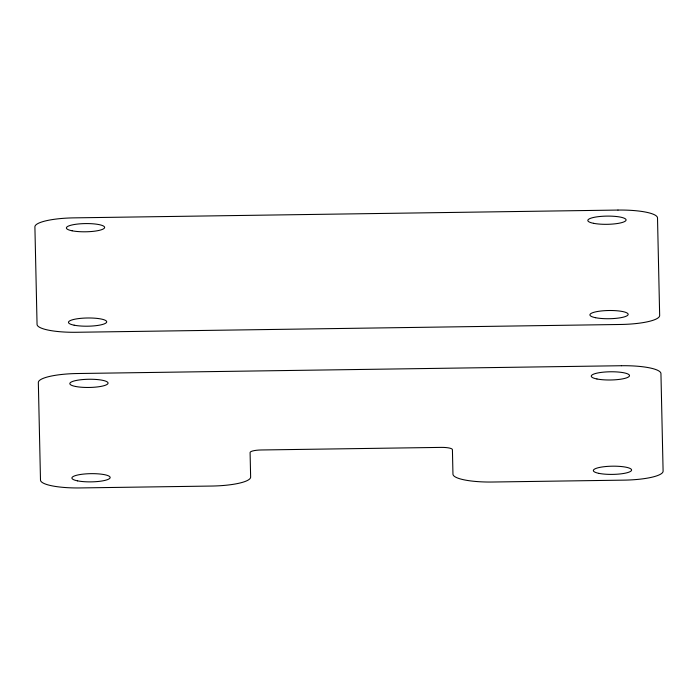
<?xml version="1.0" encoding="UTF-8"?>
<svg xmlns="http://www.w3.org/2000/svg" width="698" height="698" viewBox="0 0 698 698"><rect width="100%" height="100%" fill="white"/><g stroke="black" fill="none" stroke-linecap="round" stroke-linejoin="round"><path stroke-width="1.05" d="M617.974 210.063L74.058 217.863A39.35 8.446 -0.8 0 0 34.9 226.867L37.055 324.387A39.35 8.446 -0.8 0 0 76.579 332.274L620.505 324.474A39.35 8.446 -0.8 0 0 659.662 315.461L657.507 217.942A39.35 8.446 -0.8 0 0 617.974 210.063M621.421 365.726L77.495 373.526A39.35 8.446 -0.8 0 0 38.338 382.539L40.493 480.058A39.35 8.446 -0.8 0 0 80.026 487.937L211.477 486.052A39.35 8.446 -0.8 0 0 250.634 477.039L250.093 452.548A11.238 2.417 -0.8 0 1 261.279 449.974L441.127 447.392A11.238 2.417 -0.8 0 1 452.417 449.643L452.958 474.143A39.35 8.446 -0.8 0 0 492.491 482.021L623.942 480.137A39.35 8.446 -0.8 0 0 663.1 471.133L660.945 373.613A39.35 8.446 -0.8 0 0 621.421 365.726M593.509 223.308A19.108 4.101 -0.8 0 0 625.443 221.013A19.108 4.101 -0.8 0 0 601.929 216.319A19.108 4.101 -0.8 0 0 593.509 223.308M595.595 317.712A19.108 4.101 -0.8 0 0 627.528 315.417A19.108 4.101 -0.8 0 0 604.014 310.723A19.108 4.101 -0.8 0 0 595.595 317.712M74.154 325.189A19.108 4.101 -0.8 0 0 106.079 322.895A19.108 4.101 -0.8 0 0 82.565 318.201A19.108 4.101 -0.8 0 0 74.154 325.189M72.069 230.785A19.108 4.101 -0.8 0 0 103.993 228.49A19.108 4.101 -0.8 0 0 80.479 223.796A19.108 4.101 -0.8 0 0 72.069 230.785M596.947 378.979A19.108 4.101 -0.8 0 0 628.881 376.676A19.108 4.101 -0.8 0 0 605.367 371.99A19.108 4.101 -0.8 0 0 596.947 378.979M599.032 473.384A19.108 4.101 -0.8 0 0 630.966 471.08A19.108 4.101 -0.8 0 0 607.452 466.395A19.108 4.101 -0.8 0 0 599.032 473.384M77.591 480.861A19.108 4.101 -0.8 0 0 109.525 478.558A19.108 4.101 -0.8 0 0 86.011 473.872A19.108 4.101 -0.8 0 0 77.591 480.861M75.506 386.456A19.108 4.101 -0.8 0 0 107.44 384.153A19.108 4.101 -0.8 0 0 83.926 379.468A19.108 4.101 -0.8 0 0 75.506 386.456"/></g></svg>
